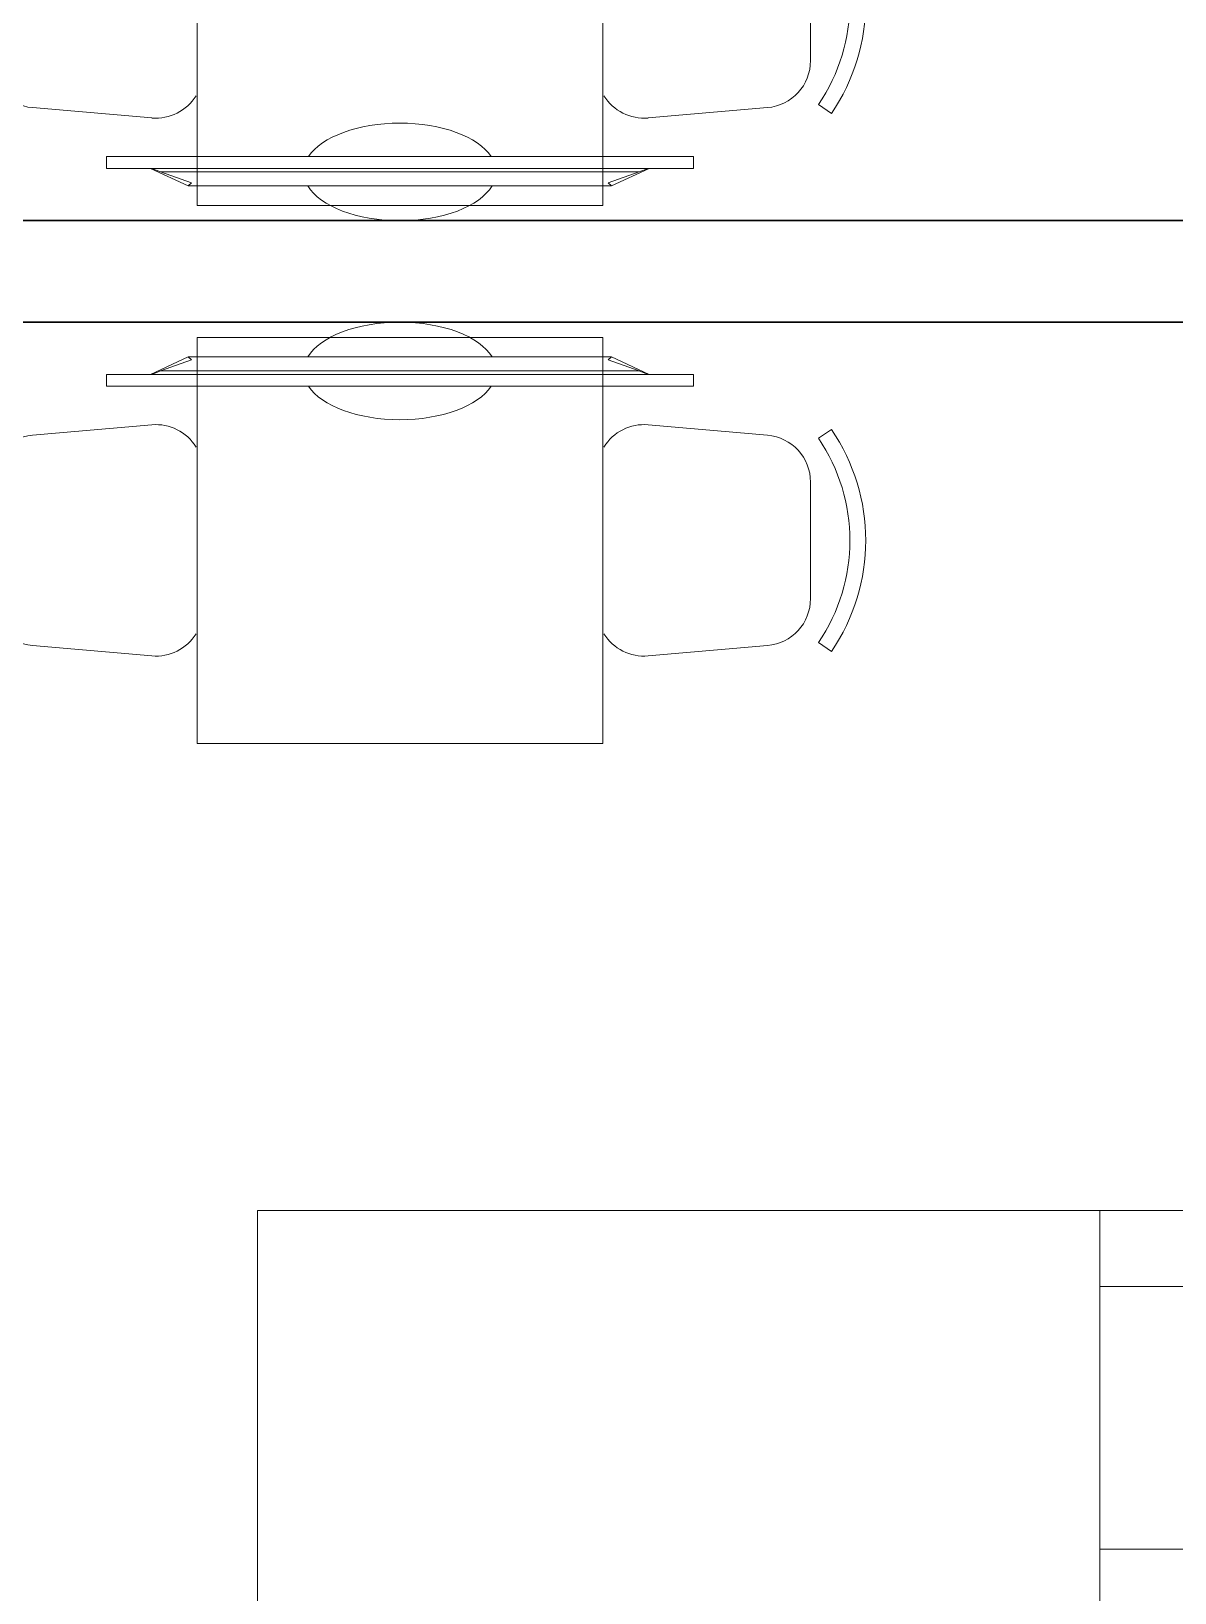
# Model space of a CAD drawing. Header units: millimetres. Extents: x 0 to 145404, y 0 to 194550.
# Drawn here: x 116330 to 118584, y 124643 to 127719 of the extents above; entities that cross this region are included whole.
import ezdxf

# ---------------------------------------------------------------- set-up
doc = ezdxf.new("R2010")
doc.units = ezdxf.units.MM
doc.linetypes.add('ELGO_LTYPE0', pattern=[0])
doc.layers.add('АР - мебель', color=7, linetype='Continuous', lineweight=9, true_color=0x787878)
doc.layers.add('АР - Монолит', color=56, linetype='Continuous', lineweight=30)

# ---------------------------------------------------------------- blocks, each defined once
blk = doc.blocks.new('КРТ28 1500х2000')
for p, q in [((0, 2000), (-1500, 2000)), ((-1500, 2000), (-1500, 0)), ((0, 0), (0, 2000)), ((-1352.9, 1944.6), (-1352.9, 1569.5)), ((-783.1, 1944.6), (-1352.9, 1944.6)), ((-783.1, 1660.8), (-783.1, 1944.6)), ((-150.3, 1944.6), (-667.7, 1944.6)), ((-667.7, 1944.6), (-667.7, 1660.8)), ((-150.3, 1660.8), (-150.3, 1944.6)), ((-1006.8, 1660.8), (-1500, 1003.2)), ((0, 1660.8), (-1006.8, 1660.8)), ((-1006.8, 1660.8), (-1006.8, 1003.2)), ((-1076.7, 1569.5), (-1352.9, 1569.5)), ((-1500, 1003.2), (-1006.8, 1003.2)), ((-1500, 0), (0, 0))]:
    blk.add_line(p, q)
blk = doc.blocks.new('*U145')
at = {"color": 0, "linetype": 'ELGO_LTYPE0'}
for p, q in [((-126.3, -578.5), (-126.3, 578.5)), ((-126.3, 578.5), (-103.1, 578.5)), ((-103.1, 578.5), (-103.1, -578.5)), ((-103.1, 491.5), (-68.5, 417.2)), ((-103.1, 489.1), (-96.1, 471.8)), ((-96.1, 471.8), (-96.1, -471.8)), ((-74.4, 410.8), (-96.1, 471.8)), ((-68.5, 417.2), (-74.4, 410.8)), ((-68.5, -417.2), (-68.5, 417.2)), ((-103.1, -491.5), (-68.5, -417.2)), ((-74.4, -410.8), (-96.1, -471.8)), ((-68.5, -417.2), (-74.4, -410.8)), ((-96.1, -471.8), (-103.1, -489.1)), ((-103.1, -578.5), (-126.3, -578.5))]:
    blk.add_line(p, q, dxfattribs=at)
for start_param, end_param in [(0.31972, 2.821873), (3.433141, 5.991637)]:
    blk.add_ellipse((-96.1, 0), major_axis=(0, 189.6), ratio=0.506784, start_param=start_param, end_param=end_param, dxfattribs=at)
blk = doc.blocks.new('ОГ78_на2персон_стол800х800')
for p, q in [((-400, -800), (-400, 0)), ((-400, 0), (400, 0)), ((400, 0), (400, -800)), ((-824.7, -198.8), (-850.3, -181.3)), ((-489.2, -172.3), (-724.4, -192.8)), ((489.2, -172.3), (724.4, -192.8)), ((824.7, -198.8), (850.3, -181.3)), ((-809.3, -285.3), (-809.3, -514.7)), ((809.3, -285.3), (809.3, -514.7)), ((-824.7, -601.2), (-850.3, -618.7)), ((-489.2, -627.7), (-724.4, -607.2)), ((489.2, -627.7), (724.4, -607.2)), ((824.7, -601.2), (850.3, -618.7)), ((400, -800), (-400, -800))]:
    blk.add_line(p, q)
for centre, radius, start, end in [((-530.7, -400), 387.3, 145.6197, 214.3803), ((-481.1, -264.8), 92.9, 31.593, 94.9697), ((481.1, -264.8), 92.9, 85.0303, 148.407), ((530.7, -400), 387.3, 325.6197, 34.3803), ((-530.7, -400), 356.3, 145.6197, 214.3803), ((-716.4, -285.3), 92.9, 94.9697, 180), ((716.4, -285.3), 92.9, 0, 85.0303), ((530.7, -400), 356.3, 325.6197, 34.3803), ((-716.4, -514.7), 92.9, 180, 265.0303), ((716.4, -514.7), 92.9, 274.9697, 0), ((-481.1, -535.2), 92.9, 265.0303, 328.407), ((481.1, -535.2), 92.9, 211.593, 274.9697)]:
    blk.add_arc(centre, radius, start, end)
blk = doc.blocks.new('Квартира 1С 3450 тип 9')
at = {"layer": 'АР - Монолит'}
blk.add_lwpolyline([(0, 3650), (0, 3450), (-6750, 3450), (-6750, 3650)], close=True, dxfattribs=at)
at = {"layer": 'АР - мебель', "xscale": -1, "rotation": 270}
for name, p in [('*U145', (-5369.1, 3450)), ('КРТ28 1500х2000', (-5650, 1700))]:
    blk.add_blockref(name, p, dxfattribs=at)
at = {"layer": 'АР - мебель', "xscale": -1}
blk.add_blockref('ОГ78_на2персон_стол800х800', (-5369, 3420), dxfattribs=at)
blk = doc.blocks.new('Квартира 1С 3450 тип 9-1')
at = {"layer": 'АР - Монолит'}
blk.add_lwpolyline([(0, 0), (0, 200), (-6750, 200), (-6750, 0)], close=True, dxfattribs=at)
at = {"layer": 'АР - мебель'}
for name, p, rotation in [('ОГ78_на2персон_стол800х800', (-5369, 230), 180), ('*U145', (-5369.1, 200), 270)]:
    blk.add_blockref(name, p, dxfattribs=dict(at, rotation=rotation))
blk = doc.blocks.new('V_Section_2')
for name, p in [('Квартира 1С 3450 тип 9-1', (7150, -6900)), ('Квартира 1С 3450 тип 9', (7150, -10350))]:
    blk.add_blockref(name, p)

msp = doc.modelspace()

# ---------------------------------------------------------------- block references
msp.add_blockref('V_Section_2', (115275.5, 134046.1, 0))

doc.saveas('drawing.dxf')
